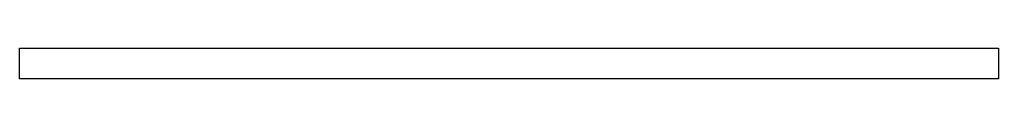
# Model space of a CAD drawing. Header units: millimetres. Extents: x 0 to 13371, y -210 to 210.
import ezdxf

# ---------------------------------------------------------------- set-up
doc = ezdxf.new("R2010")
doc.units = ezdxf.units.MM
doc.header["$LTSCALE"] = 10
doc.layers.add('MEMBERS', color=5, linetype='Continuous')

msp = doc.modelspace()

# ---------------------------------------------------------------- linework, layer by layer
at = {"layer": 'MEMBERS', "color": 3, "linetype": 'Continuous'}
for p, q in [((0, -210), (0, 210)), ((0, 210), (13306, 210)), ((13306, 210), (13371, 210)), ((13371, 210), (13371, -210)), ((6152, -210), (0, -210)), ((13306, -210), (6152, -210)), ((13371, -210), (13306, -210))]:
    msp.add_line(p, q, dxfattribs=at)

doc.saveas('drawing.dxf')
